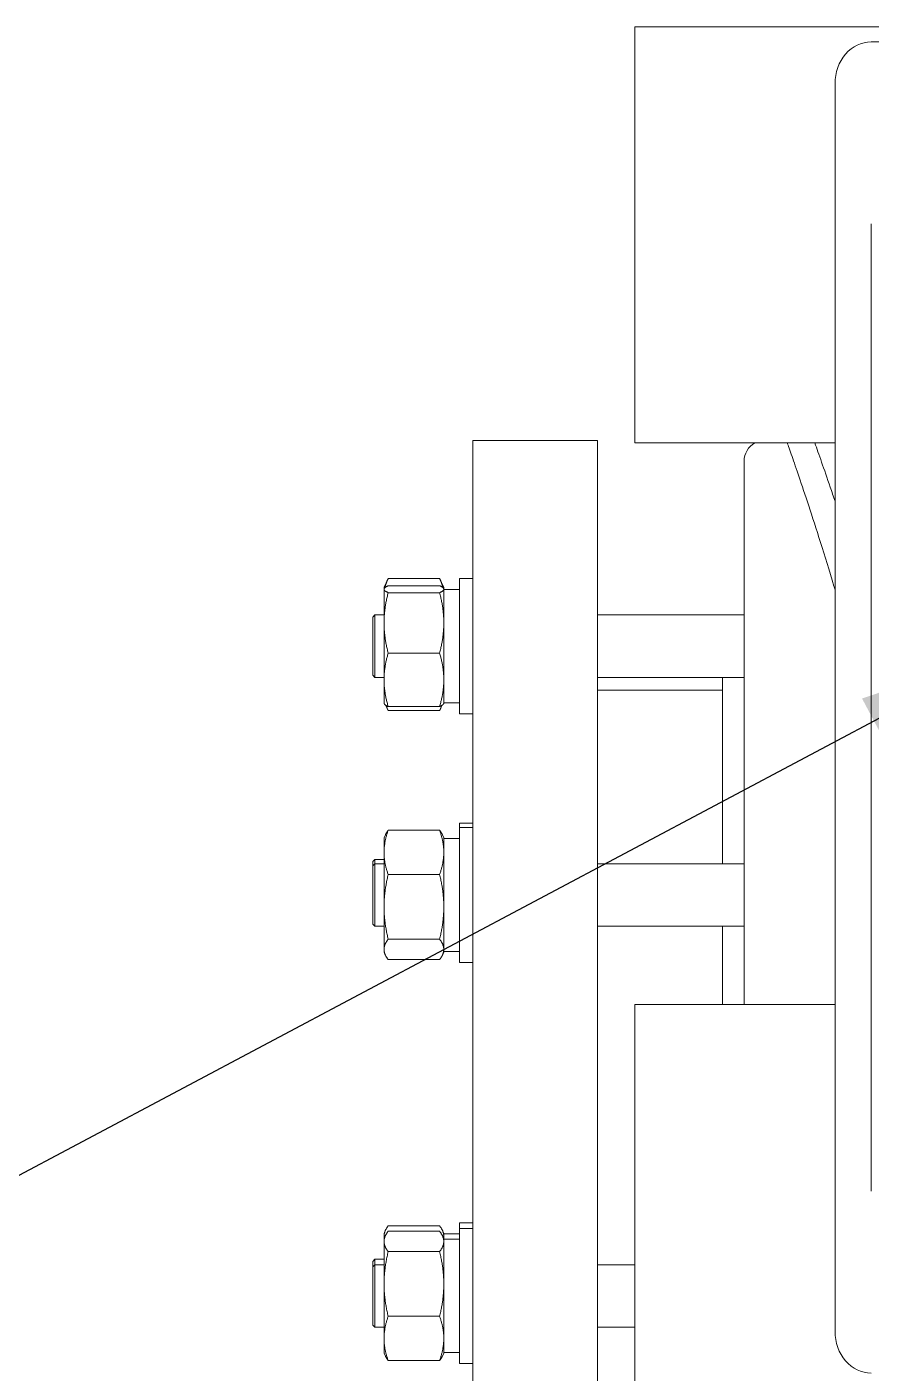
# Model space of a CAD drawing. Header units: inches. Extents: x 12 to 318, y 5 to 204.
# Drawn here: x 222.71 to 227.78, y 79.83 to 87.92 of the extents above; entities that cross this region are included whole.
import ezdxf

# ---------------------------------------------------------------- set-up
doc = ezdxf.new("R2010")
doc.units = ezdxf.units.IN
doc.header["$LTSCALE"] = 9.5
doc.header["$MEASUREMENT"] = 0
doc.layers.add('Symbol (ANSI)', color=7, linetype='Continuous', lineweight=25)
doc.layers.add('Visible', color=7, linetype='Continuous', lineweight=18)
doc.styles.add('Standard D-E', font='arial.ttf')
doc.dimstyles.new('in [mm] D-E NeptuneBenson$7', dxfattribs={"dimscale": 9.5, "dimtxt": 0.15, "dimasz": 0.098425, "dimexe": 0.125, "dimexo": 0.063, "dimgap": 0.031496, "dimtad": 0, "dimtih": 1, "dimtoh": 1, "dimdec": 4, "dimzin": 3, "dimdsep": 46, "dimlunit": 5, "dimtxsty": 'Standard D-E', "dimcen": 0.09, "dimdle": 0.393701, "dimclrd": 256, "dimclre": 256, "dimclrt": 256, "dimadec": 1, "dimazin": 1, "dimtfac": 1, "dimtofl": 0, "dimtmove": 0, "dimatfit": 3, "dimfxl": 1, "dimfrac": 1, "dimtolj": 1, "dimtzin": 4, "dimlwd": -1, "dimlwe": -1, "dimarcsym": 0})

msp = doc.modelspace()

# ---------------------------------------------------------------- linework, layer by layer
at = {"layer": 'Visible'}
for p, q in [((226.360676, 87.924298), (226.579426, 87.924298)), ((226.360676, 87.924298), (226.360676, 85.424298)), ((227.864049, 87.924298), (226.579426, 87.924298)), ((227.780472, 87.834298), (239.471815, 87.834298)), ((227.563966, 80.084298), (227.563966, 87.584298)), ((227.780502, 80.928048), (227.780502, 86.740548)), ((225.387483, 75.924298), (225.387483, 85.439298)), ((225.387483, 85.439298), (226.137483, 85.439298)), ((226.137483, 75.924298), (226.137483, 85.439298)), ((226.579426, 85.424298), (226.360676, 85.424298)), ((226.579426, 85.424298), (227.563966, 85.424298)), ((227.017483, 82.049298), (227.017483, 85.314298)), ((224.854483, 84.556879), (224.879299, 84.610096)), ((224.854483, 84.556879), (224.854483, 84.546907)), ((224.854483, 84.546907), (224.855367, 84.548802)), ((224.854483, 84.546907), (224.854483, 84.545022)), ((224.854483, 84.545022), (224.854483, 84.342824)), ((225.188668, 84.610096), (224.879299, 84.610096)), ((225.188668, 84.565783), (224.879299, 84.565783)), ((225.213483, 84.556879), (225.188668, 84.610096)), ((225.213483, 84.546907), (225.212599, 84.548802)), ((225.213483, 84.546907), (225.213483, 84.556879)), ((225.213483, 84.545022), (225.213483, 84.546907)), ((225.213483, 84.342824), (225.213483, 84.545022)), ((225.307483, 84.542907), (225.213483, 84.542907)), ((225.307483, 83.796907), (225.307483, 84.608907)), ((225.387483, 84.608907), (225.307483, 84.608907)), ((225.188668, 84.524262), (224.879299, 84.524262)), ((224.787483, 84.377907), (224.799983, 84.390407)), ((224.799983, 84.390407), (224.799983, 84.015407)), ((224.854483, 84.390407), (224.799983, 84.390407)), ((227.017483, 84.390407), (226.137483, 84.390407)), ((224.787483, 84.027907), (224.787483, 84.377907)), ((224.854483, 84.342824), (224.854483, 84.000709)), ((225.213483, 84.000709), (225.213483, 84.342824)), ((225.188668, 84.161386), (224.879299, 84.161386)), ((224.787483, 84.027907), (224.799983, 84.015407)), ((224.854483, 84.015407), (224.799983, 84.015407)), ((224.854483, 84.000709), (224.854483, 83.858907)), ((225.213483, 83.858907), (225.213483, 84.000709)), ((227.017483, 84.015407), (226.137483, 84.015407)), ((226.887483, 84.015407), (226.887483, 82.895118)), ((226.137483, 83.939298), (226.887483, 83.939298)), ((224.854483, 83.858907), (224.855367, 83.857012)), ((224.864168, 83.848109), (224.879299, 83.815662)), ((225.188668, 83.840031), (224.879299, 83.840031)), ((225.188668, 83.815662), (224.879299, 83.815662)), ((225.203798, 83.848109), (225.188668, 83.815662)), ((225.213483, 83.858907), (225.212599, 83.857012)), ((225.307483, 83.862907), (225.213483, 83.862907)), ((225.387483, 83.796907), (225.307483, 83.796907)), ((225.188668, 83.096155), (224.879299, 83.096155)), ((225.307483, 83.113618), (225.307483, 83.139726)), ((225.387483, 83.139726), (225.307483, 83.139726)), ((225.307483, 82.301618), (225.307483, 83.113618)), ((225.387483, 83.113618), (225.307483, 83.113618)), ((224.854483, 83.051618), (224.862738, 83.069321)), ((224.854483, 83.051618), (224.854483, 82.96326)), ((225.213483, 83.051618), (225.205228, 83.069321)), ((225.213483, 82.96326), (225.213483, 83.051618)), ((225.307483, 83.047618), (225.213483, 83.047618)), ((224.854483, 82.96326), (224.854483, 82.636097)), ((225.213483, 82.636097), (225.213483, 82.96326)), ((224.787483, 82.908726), (224.799983, 82.921226)), ((224.787483, 82.882618), (224.787483, 82.908726)), ((224.787483, 82.882618), (224.799983, 82.895118)), ((224.787483, 82.532618), (224.787483, 82.882618)), ((224.799983, 82.921226), (224.799983, 82.895118)), ((224.854483, 82.921226), (224.799983, 82.921226)), ((224.799983, 82.895118), (224.799983, 82.520118)), ((224.854483, 82.895118), (224.799983, 82.895118)), ((227.017483, 82.895118), (226.137483, 82.895118)), ((225.188668, 82.830365), (224.879299, 82.830365)), ((224.854483, 82.636097), (224.854483, 82.380455)), ((225.213483, 82.380455), (225.213483, 82.636097)), ((224.787483, 82.532618), (224.799983, 82.520118)), ((224.854483, 82.520118), (224.799983, 82.520118)), ((227.017483, 82.520118), (226.137483, 82.520118)), ((226.887483, 82.520118), (226.887483, 82.049298)), ((225.188668, 82.441828), (224.879299, 82.441828)), ((224.854483, 82.380455), (224.854483, 82.363618)), ((224.854483, 82.363618), (224.862738, 82.345915)), ((225.213483, 82.363618), (225.205228, 82.345915)), ((225.213483, 82.363618), (225.213483, 82.380455)), ((225.307483, 82.367618), (225.213483, 82.367618)), ((225.188668, 82.319081), (224.879299, 82.319081)), ((225.387483, 82.301618), (225.307483, 82.301618)), ((226.360676, 82.049298), (226.579426, 82.049298)), ((226.360676, 82.049298), (226.360676, 79.549298)), ((227.563966, 82.049298), (226.579426, 82.049298)), ((224.854483, 80.674433), (224.862738, 80.692136)), ((224.854483, 80.674433), (224.854483, 80.657596)), ((224.854483, 80.642163), (224.862738, 80.659866)), ((224.854483, 80.657596), (224.854483, 80.642163)), ((225.188668, 80.71897), (224.879299, 80.71897)), ((225.188668, 80.686699), (224.879299, 80.686699)), ((225.213483, 80.674433), (225.205228, 80.692136)), ((225.213483, 80.642163), (225.205228, 80.659866)), ((225.213483, 80.657596), (225.213483, 80.674433)), ((225.307483, 80.670433), (225.213483, 80.670433)), ((225.213483, 80.642163), (225.213483, 80.657596)), ((225.307483, 80.704163), (225.307483, 80.736433)), ((225.387483, 80.736433), (225.307483, 80.736433)), ((225.307483, 79.892163), (225.307483, 80.704163)), ((225.387483, 80.704163), (225.307483, 80.704163)), ((224.854483, 80.642163), (224.854483, 80.625326)), ((224.854483, 80.625326), (224.854483, 80.369684)), ((225.213483, 80.625326), (225.213483, 80.642163)), ((225.307483, 80.638163), (225.213483, 80.638163)), ((225.213483, 80.369684), (225.213483, 80.625326)), ((224.787483, 80.505433), (224.799983, 80.517933)), ((224.787483, 80.473163), (224.787483, 80.505433)), ((224.799983, 80.517933), (224.799983, 80.485663)), ((224.854483, 80.517933), (224.799983, 80.517933)), ((225.188668, 80.563953), (224.879299, 80.563953)), ((224.787483, 80.473163), (224.799983, 80.485663)), ((224.787483, 80.123163), (224.787483, 80.473163)), ((224.799983, 80.485663), (224.799983, 80.110663)), ((224.854483, 80.485663), (224.799983, 80.485663)), ((226.360676, 80.485663), (226.137483, 80.485663)), ((224.854483, 80.369684), (224.854483, 80.042521)), ((225.213483, 80.042521), (225.213483, 80.369684)), ((225.188668, 80.175416), (224.879299, 80.175416)), ((224.787483, 80.123163), (224.799983, 80.110663)), ((224.854483, 80.110663), (224.799983, 80.110663)), ((226.360676, 80.110663), (226.137483, 80.110663)), ((224.854483, 80.042521), (224.854483, 79.954163)), ((225.213483, 79.954163), (225.213483, 80.042521)), ((224.854483, 79.954163), (224.862738, 79.93646)), ((225.213483, 79.954163), (225.205228, 79.93646)), ((225.307483, 79.958163), (225.213483, 79.958163)), ((225.188668, 79.909626), (224.879299, 79.909626)), ((225.387483, 79.892163), (225.307483, 79.892163))]:
    msp.add_line(p, q, dxfattribs=at)
msp.add_arc((227.142483, 85.314298), 0.125, 118.3576366, 180, dxfattribs=at)
for centre, major_axis, start_param, end_param in [((227.780472, 87.584298), (0, 0.25), 0, 1.57079633), ((227.780472, 80.084298), (0, -0.25), 4.71238898, 6.28318531)]:
    msp.add_ellipse(centre, major_axis=major_axis, ratio=0.8660254, start_param=start_param, end_param=end_param, dxfattribs=at)
for points, knots in [([(227.276632, 85.424213), (227.282191, 85.408915), (227.29183, 85.381849), (227.32857, 85.276854), (227.362976, 85.177165), (227.449344, 84.914747), (227.50131, 84.751811), (227.559477, 84.556632), (227.561718, 84.549092), (227.563966, 84.541512)], [60.3753393, 60.3753393, 60.3753393, 60.3753393, 61.86471816, 61.86471816, 64.33903939, 64.33903939, 66.81336062, 66.81336062, 66.91225083, 66.91225083, 66.91225083, 66.91225083]), ([(227.442557, 85.424271), (227.46604, 85.358734), (227.497552, 85.269413), (227.544609, 85.13096), (227.554128, 85.10275), (227.563977, 85.073297)], [-17.3168004, -17.3168004, -17.3168004, -17.3168004, -15.21248296, -15.21248296, -14.7048705, -14.7048705, -14.7048705, -14.7048705])]:
    msp.add_open_spline(points, degree=3, knots=knots, dxfattribs=at)
for points, weights in [([(224.879299, 84.565783), (224.854483, 84.554657), (224.854483, 84.545022)], [1, 1.0379548493, 1]), ([(224.854483, 84.545022), (224.854483, 84.535388), (224.879299, 84.524262)], [1, 1.0379548493, 1]), ([(224.879299, 84.610096), (224.865498, 84.5805), (224.859483, 84.55407)], [1, 1.02075845917, 1.01881027426]), ([(225.208483, 84.55407), (225.202468, 84.5805), (225.188668, 84.610096)], [1.01881027426, 1.02075845917, 1]), ([(225.213483, 84.545022), (225.213483, 84.554657), (225.188668, 84.565783)], [1, 1.0379548493, 1]), ([(225.188668, 84.524262), (225.213483, 84.535388), (225.213483, 84.545022)], [1, 1.0379548493, 1]), ([(224.879299, 84.524262), (224.854483, 84.42703), (224.854483, 84.342824)], [1, 1.0379548493, 1]), ([(225.213483, 84.342824), (225.213483, 84.42703), (225.188668, 84.524262)], [1, 1.0379548493, 1]), ([(224.854483, 84.342824), (224.854483, 84.258619), (224.879299, 84.161386)], [1, 1.0379548493, 1]), ([(225.188668, 84.161386), (225.213483, 84.258619), (225.213483, 84.342824)], [1, 1.0379548493, 1]), ([(224.879299, 84.161386), (224.854483, 84.075279), (224.854483, 84.000709)], [1, 1.0379548493, 1]), ([(225.213483, 84.000709), (225.213483, 84.075279), (225.188668, 84.161386)], [1, 1.0379548493, 1]), ([(224.854483, 84.000709), (224.854483, 83.926138), (224.879299, 83.840031)], [1, 1.0379548493, 1]), ([(225.188668, 83.840031), (225.213483, 83.926138), (225.213483, 84.000709)], [1, 1.0379548493, 1]), ([(224.879299, 83.840031), (224.859052, 83.849108), (224.855367, 83.857012)], [1, 1.03075125274, 1.01167279663]), ([(224.866734, 83.846472), (224.871863, 83.831608), (224.879299, 83.815662)], [1.01568952298, 1.01107831671, 1]), ([(225.212599, 83.857012), (225.208914, 83.849108), (225.188668, 83.840031)], [1.01167279663, 1.03075125274, 1]), ([(225.188668, 83.815662), (225.196103, 83.831608), (225.201232, 83.846472)], [1, 1.01107831671, 1.01568952298]), ([(224.879299, 83.096155), (224.854483, 83.024937), (224.854483, 82.96326)], [1, 1.0379548493, 1]), ([(224.862738, 83.069321), (224.868702, 83.08211), (224.879299, 83.096155)], [1.01846619519, 1.0158626504, 1]), ([(225.188668, 83.096155), (225.199264, 83.08211), (225.205228, 83.069321)], [1, 1.0158626504, 1.01846619519]), ([(225.213483, 82.96326), (225.213483, 83.024937), (225.188668, 83.096155)], [1, 1.0379548493, 1]), ([(224.854483, 82.96326), (224.854483, 82.901583), (224.879299, 82.830365)], [1, 1.0379548493, 1]), ([(225.188668, 82.830365), (225.213483, 82.901583), (225.213483, 82.96326)], [1, 1.0379548493, 1]), ([(224.879299, 82.830365), (224.854483, 82.726257), (224.854483, 82.636097)], [1, 1.0379548493, 1]), ([(225.213483, 82.636097), (225.213483, 82.726257), (225.188668, 82.830365)], [1, 1.0379548493, 1]), ([(224.854483, 82.636097), (224.854483, 82.545936), (224.879299, 82.441828)], [1, 1.0379548493, 1]), ([(225.188668, 82.441828), (225.213483, 82.545936), (225.213483, 82.636097)], [1, 1.0379548493, 1]), ([(224.879299, 82.441828), (224.854483, 82.408938), (224.854483, 82.380455)], [1, 1.0379548493, 1]), ([(225.213483, 82.380455), (225.213483, 82.408938), (225.188668, 82.441828)], [1, 1.0379548493, 1]), ([(224.854483, 82.380455), (224.854483, 82.351971), (224.879299, 82.319081)], [1, 1.0379548493, 1]), ([(225.188668, 82.319081), (225.213483, 82.351971), (225.213483, 82.380455)], [1, 1.0379548493, 1]), ([(224.879299, 80.71897), (224.854483, 80.68608), (224.854483, 80.657596)], [1, 1.0379548493, 1]), ([(224.879299, 80.686699), (224.854483, 80.65381), (224.854483, 80.625326)], [1, 1.0379548493, 1]), ([(224.854483, 80.657596), (224.854483, 80.651166), (224.855661, 80.644689)], [1, 1.00832350777, 1.01299632094]), ([(225.213483, 80.657596), (225.213483, 80.68608), (225.188668, 80.71897)], [1, 1.0379548493, 1]), ([(225.213483, 80.625326), (225.213483, 80.65381), (225.188668, 80.686699)], [1, 1.0379548493, 1]), ([(225.212305, 80.644689), (225.213483, 80.651166), (225.213483, 80.657596)], [1.01299632094, 1.00832350777, 1]), ([(224.854483, 80.625326), (224.854483, 80.596843), (224.879299, 80.563953)], [1, 1.0379548493, 1]), ([(225.188668, 80.563953), (225.213483, 80.596843), (225.213483, 80.625326)], [1, 1.0379548493, 1]), ([(224.879299, 80.563953), (224.854483, 80.459845), (224.854483, 80.369684)], [1, 1.0379548493, 1]), ([(225.213483, 80.369684), (225.213483, 80.459845), (225.188668, 80.563953)], [1, 1.0379548493, 1]), ([(224.854483, 80.369684), (224.854483, 80.279524), (224.879299, 80.175416)], [1, 1.0379548493, 1]), ([(225.188668, 80.175416), (225.213483, 80.279524), (225.213483, 80.369684)], [1, 1.0379548493, 1]), ([(224.879299, 80.175416), (224.854483, 80.104198), (224.854483, 80.042521)], [1, 1.0379548493, 1]), ([(225.213483, 80.042521), (225.213483, 80.104198), (225.188668, 80.175416)], [1, 1.0379548493, 1]), ([(224.854483, 80.042521), (224.854483, 79.980844), (224.879299, 79.909626)], [1, 1.0379548493, 1]), ([(225.188668, 79.909626), (225.213483, 79.980844), (225.213483, 80.042521)], [1, 1.0379548493, 1]), ([(224.879299, 79.909626), (224.868702, 79.923671), (224.862738, 79.93646)], [1, 1.0158626504, 1.01846619519]), ([(225.205228, 79.93646), (225.199264, 79.923671), (225.188668, 79.909626)], [1.01846619519, 1.0158626504, 1])]:
    msp.add_rational_spline(points, weights, degree=2, dxfattribs=at)

# ---------------------------------------------------------------- leaders
at = {"layer": 'Symbol (ANSI)', "annotation_type": 0, "has_hookline": 1, "hookline_direction": 1, "text_width": 14.094475}
msp.add_leader([(228.624097, 84.191396), (220.452194, 79.848664), (219.517155, 79.848664)], dimstyle='in [mm] D-E NeptuneBenson$7', override={"dimtad": 0}, dxfattribs=at)

doc.saveas('drawing.dxf')
